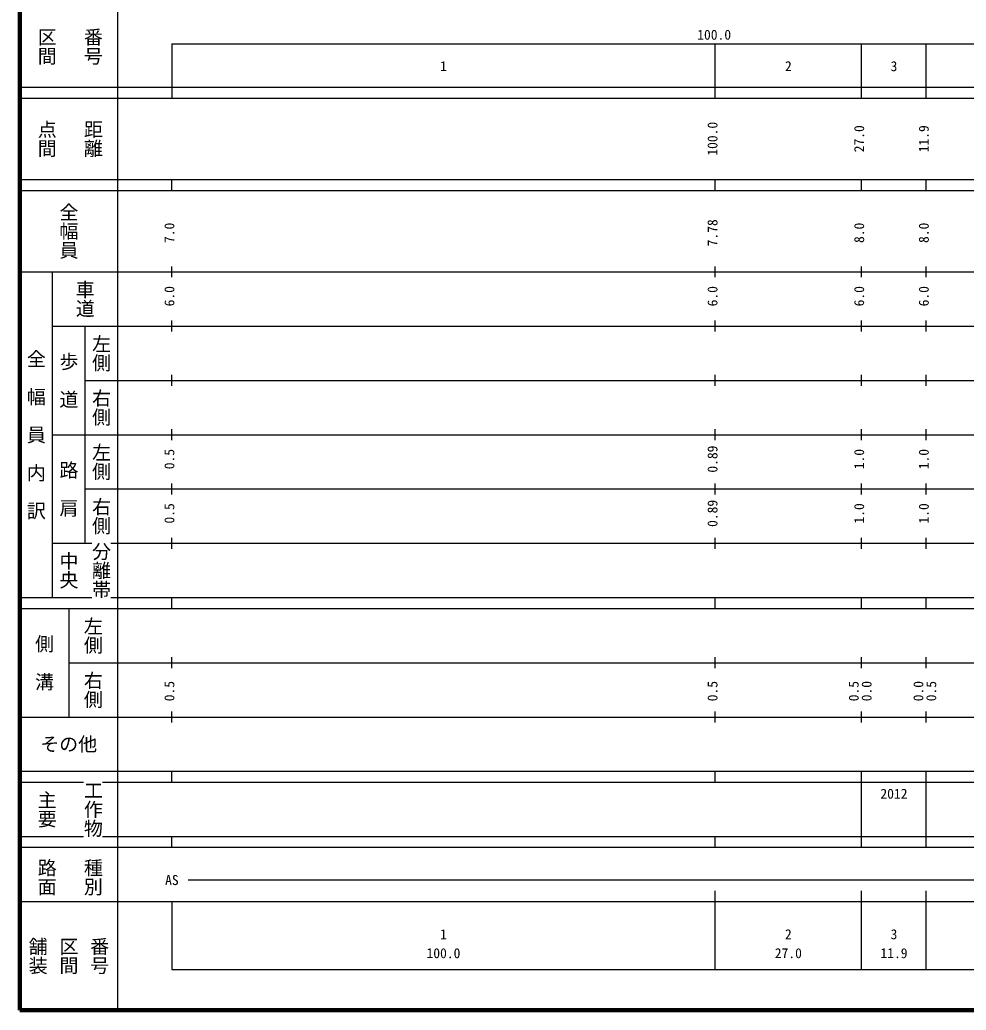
# Model space of a CAD drawing. Units: millimetres on the paper, enlarged 1000 times. Extents: x 40000 to 680000, y 20000 to 380000.
# Drawn here: x 40000 to 214244, y 20000 to 202409 of the extents above; entities that cross this region are included whole.
import ezdxf
from ezdxf.enums import TextEntityAlignment as Align

# ---------------------------------------------------------------- set-up
doc = ezdxf.new("R2010")
doc.units = ezdxf.units.MM
doc.header["$LTSCALE"] = 1000
doc.layers.add('M-TTL', color=2, linetype='Continuous', lineweight=140)
doc.layers.add('M-TTL-BAND', color=7, linetype='Continuous', lineweight=25)
doc.styles.add('@ＭＳ ゴシック', font='')
doc.styles.add('ＭＳ ゴシック', font='')
doc.styles.get('@ＭＳ ゴシック').set_extended_font_data('@MS Gothic')
doc.styles.get('ＭＳ ゴシック').set_extended_font_data('MS Gothic')

msp = doc.modelspace()

# ---------------------------------------------------------------- linework, layer by layer
at = {"layer": 'M-TTL'}
for p, q in [((40000, 380000), (40000, 20000)), ((40000, 20000), (680000, 20000))]:
    msp.add_line(p, q, dxfattribs=at)
at = {"layer": 'M-TTL-BAND'}
for p, q in [((58000, 370000), (58000, 20000)), ((68000, 198000), (579000, 198000)), ((68000, 198000), (68000, 188000)), ((168000, 188000), (168000, 198000)), ((195000, 188000), (195000, 198000)), ((206900, 188000), (206900, 198000)), ((40000, 190000), (579000, 190000)), ((40000, 188000), (579000, 188000)), ((40000, 173000), (579000, 173000)), ((68000, 171000), (68000, 173000)), ((168000, 171000), (168000, 173000)), ((195000, 171000), (195000, 173000)), ((206900, 171000), (206900, 173000)), ((40000, 171000), (579000, 171000)), ((68000, 155000), (68000, 157000)), ((168000, 155000), (168000, 157000)), ((195000, 155000), (195000, 157000)), ((206900, 155000), (206900, 157000)), ((40000, 156000), (579000, 156000)), ((46000, 96000), (46000, 156000)), ((46000, 146000), (579000, 146000)), ((52000, 146000), (52000, 106000)), ((68000, 145000), (68000, 147000)), ((168000, 145000), (168000, 147000)), ((195000, 145000), (195000, 147000)), ((206900, 145000), (206900, 147000)), ((68000, 135000), (68000, 137000)), ((168000, 135000), (168000, 137000)), ((195000, 135000), (195000, 137000)), ((206900, 135000), (206900, 137000)), ((52000, 136000), (579000, 136000)), ((46000, 126000), (579000, 126000)), ((68000, 125000), (68000, 127000)), ((168000, 125000), (168000, 127000)), ((195000, 125000), (195000, 127000)), ((206900, 125000), (206900, 127000)), ((68000, 115000), (68000, 117000)), ((168000, 115000), (168000, 117000)), ((195000, 115000), (195000, 117000)), ((206900, 115000), (206900, 117000)), ((52000, 116000), (579000, 116000)), ((46000, 106000), (53250, 106000)), ((56750, 106000), (579000, 106000)), ((68000, 105000), (68000, 107000)), ((168000, 105000), (168000, 107000)), ((195000, 105000), (195000, 107000)), ((206900, 105000), (206900, 107000)), ((40000, 96000), (53250, 96000)), ((56750, 96000), (579000, 96000)), ((68000, 94000), (68000, 96000)), ((168000, 94000), (168000, 96000)), ((195000, 94000), (195000, 96000)), ((206900, 94000), (206900, 96000)), ((40000, 94000), (579000, 94000)), ((49000, 94000), (49000, 74000)), ((49000, 84000), (579000, 84000)), ((68000, 83000), (68000, 85000)), ((168000, 83000), (168000, 85000)), ((195000, 83000), (195000, 85000)), ((206900, 83000), (206900, 85000)), ((68000, 73000), (68000, 75000)), ((168000, 73000), (168000, 75000)), ((195000, 73000), (195000, 75000)), ((206900, 73000), (206900, 75000)), ((40000, 74000), (579000, 74000)), ((40000, 64000), (579000, 64000)), ((68000, 62000), (68000, 64000)), ((168000, 62000), (168000, 64000)), ((195000, 62000), (195000, 64000)), ((206900, 62000), (206900, 64000)), ((40000, 62000), (51750, 62000)), ((55250, 62000), (579000, 62000)), ((195000, 52000), (195000, 62000)), ((206900, 52000), (206900, 62000)), ((40000, 52000), (51750, 52000)), ((55250, 52000), (579000, 52000)), ((68000, 50000), (68000, 52000)), ((168000, 50000), (168000, 52000)), ((195000, 50000), (195000, 52000)), ((206900, 50000), (206900, 52000)), ((40000, 50000), (579000, 50000)), ((71000, 44000), (565000, 44000)), ((168000, 27500), (168000, 42000)), ((195000, 27500), (195000, 42000)), ((206900, 27500), (206900, 42000)), ((40000, 40000), (579000, 40000)), ((68000, 40000), (68000, 27500)), ((68000, 27500), (579000, 27500))]:
    msp.add_line(p, q, dxfattribs=at)

# ---------------------------------------------------------------- texts
at = {"layer": 'M-TTL-BAND', "style": '@ＭＳ ゴシック'}
for s, p in [('番号', (53500, 197500)), ('区間', (45000, 197500)), ('点間', (45000, 180500)), ('距離', (53500, 180500)), ('全幅員', (49000, 163500)), ('車道', (52000, 151000)), ('左側', (55000, 141000)), ('全\u3000幅\u3000員\u3000内\u3000訳', (43000, 126000)), ('歩\u3000道', (49000, 136000)), ('右側', (55000, 131000)), ('左側', (55000, 121000)), ('路\u3000肩', (49000, 116000)), ('右側', (55000, 111000)), ('分離帯', (55000, 101000)), ('中央', (49000, 101000)), ('左側', (53500, 89000)), ('側\u3000溝', (44500, 84000)), ('右側', (53500, 79000)), ('主要', (45000, 57000)), ('工作物', (53500, 57000)), ('路面', (45000, 44500)), ('種別', (53500, 44500)), ('舗装', (43333, 30000)), ('区間', (49000, 30000)), ('番号', (54667, 30000))]:
    msp.add_text(s, height=2566, rotation=270, dxfattribs=at).set_placement(p, align=Align.MIDDLE_CENTER)
at = {"layer": 'M-TTL-BAND', "style": 'ＭＳ ゴシック'}
for s, p in [('100.0', (167844, 198195)), ('1', (118000, 192405)), ('2', (181500, 192405)), ('3', (200950, 192405)), ('AS', (68000, 42500)), ('1', (118000, 32523)), ('2', (181500, 32523)), ('3', (200950, 32523)), ('100.0', (118000, 29033)), ('27.0', (181500, 29033)), ('11.9', (200950, 29033))]:
    msp.add_text(s, height=1833, dxfattribs=at).set_placement(p, align=Align.BOTTOM_CENTER)
for s, p in [('100.0', (169000, 180500)), ('27.0', (196000, 180500)), ('11.9', (207900, 180500)), ('7.0', (69000, 163174)), ('7.78', (169000, 163174)), ('8.0', (196000, 163174)), ('8.0', (207900, 163174)), ('6.0', (69000, 151500)), ('6.0', (169000, 151500)), ('6.0', (196000, 151500)), ('6.0', (207900, 151500)), ('0.5', (69000, 121500)), ('0.89', (169000, 121500)), ('1.0', (196000, 121500)), ('1.0', (207900, 121500)), ('0.5', (69000, 111500)), ('0.89', (169000, 111500)), ('1.0', (196000, 111500)), ('1.0', (207900, 111500)), ('0.5', (69000, 78764)), ('0.5', (169000, 78764)), ('0.5', (195000, 78764)), ('0.0', (197370, 78764)), ('0.0', (206900, 78764)), ('0.5', (209270, 78764))]:
    msp.add_text(s, height=1833, rotation=90, dxfattribs=at).set_placement(p, align=Align.BOTTOM_CENTER)
msp.add_text('その他', height=2566, dxfattribs=at).set_placement((49000, 69000), align=Align.MIDDLE_CENTER)
msp.add_text('2012', height=1833, dxfattribs=at).set_placement((198450, 58405), align=Align.BOTTOM_LEFT)

doc.saveas('drawing.dxf')
